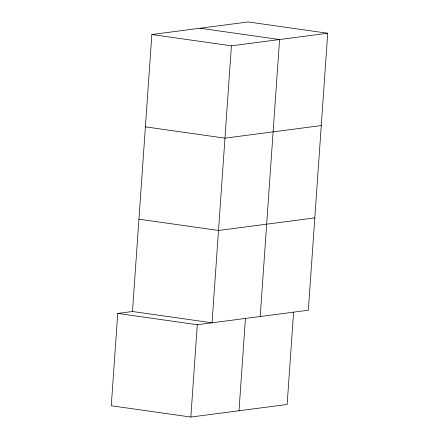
<?xml version="1.0" encoding="UTF-8"?>
<svg xmlns="http://www.w3.org/2000/svg" width="439" height="439" viewBox="0 0 439 439"><rect width="100%" height="100%" fill="white"/><g stroke="black" fill="none" stroke-linecap="round" stroke-linejoin="round"><path stroke-width="0.66" d="M132.655 311.481L117.734 313.43L111.276 405.757L190.844 417.05L287.15 404.478L293.603 312.151M327.724 33.243L248.156 21.95L151.85 34.522L132.485 311.503L212.053 322.797L231.419 45.821L327.724 33.243L308.354 310.225L197.298 324.723L117.734 313.43M190.844 417.05L197.298 324.723M238.997 410.761L245.45 318.44M260.201 316.514L279.572 39.532L200.003 28.239M321.266 125.57L224.966 138.148L145.397 126.849M314.812 217.898L218.507 230.47L138.938 219.176M151.85 34.522L231.419 45.821"/></g></svg>
